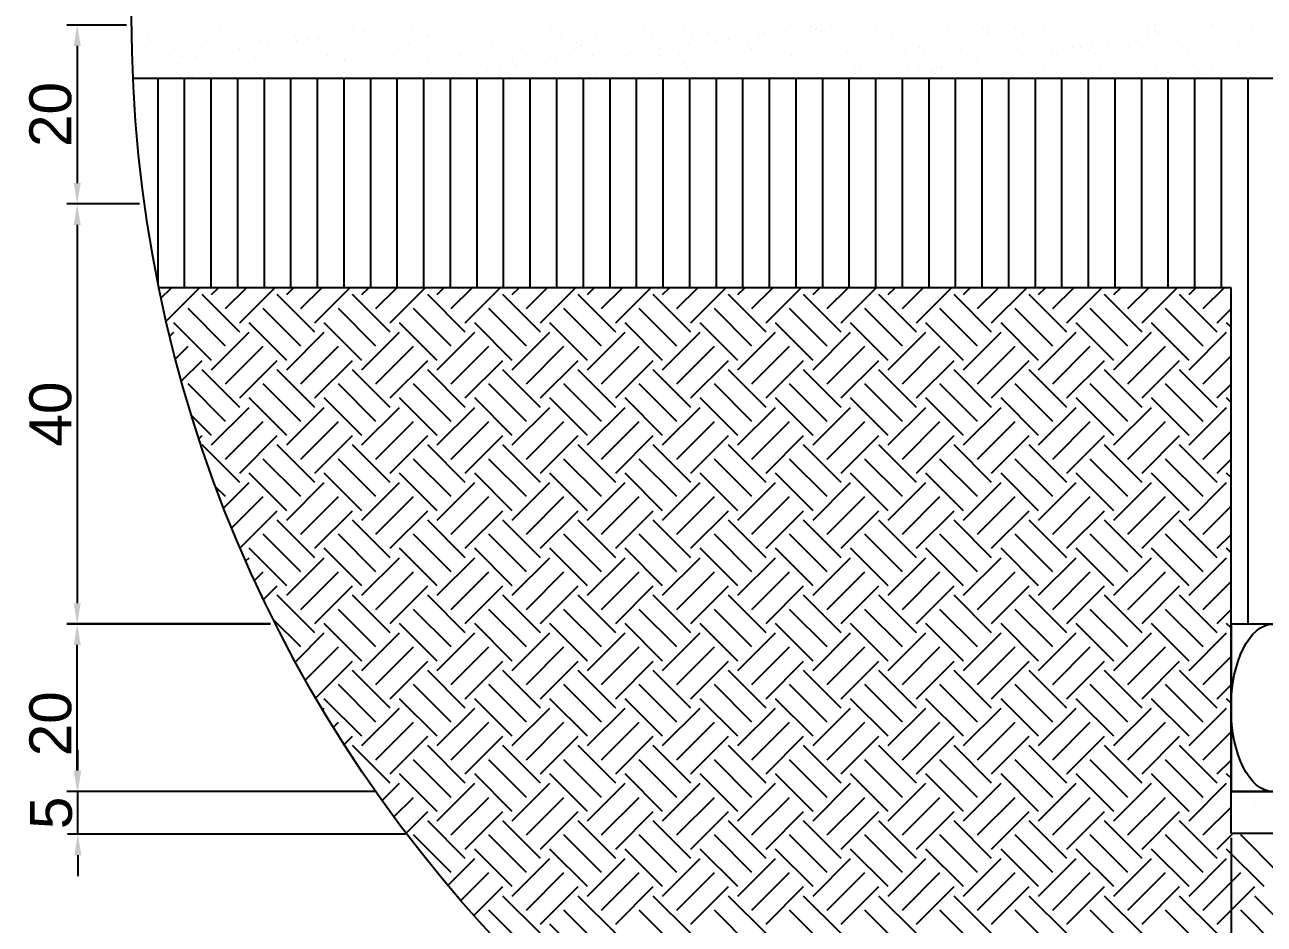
# Model space of a CAD drawing. Header units: centimetres. Extents: x -377343 to 693706, y 194584 to 813780.
# Drawn here: x 173124.8 to 173272.8, y 500030.6 to 500138 of the extents above; entities that cross this region are included whole.
import ezdxf

# ---------------------------------------------------------------- set-up
doc = ezdxf.new("R2010")
doc.units = ezdxf.units.CM
doc.layers.add('PIPA', color=11, linetype='Continuous')
doc.styles.get("Standard").update_dxf_attribs({"font": 'arial.ttf'})

msp = doc.modelspace()

# ---------------------------------------------------------------- linework, layer by layer
for p, q in [((173136.945, 500137.954), (173129.819, 500137.954)), ((173139.579, 500136.613), (173139.579, 500136.613)), ((173140.242, 500137.384), (173140.242, 500137.384)), ((173141.313, 500136.702), (173141.313, 500136.702)), ((173148.152, 500137.399), (173148.152, 500137.399)), ((173149.223, 500136.716), (173149.223, 500136.716)), ((173156.062, 500137.413), (173156.062, 500137.413)), ((173157.133, 500136.731), (173157.133, 500136.731)), ((173163.972, 500137.427), (173163.972, 500137.427)), ((173164.113, 500136.949), (173164.113, 500136.949)), ((173165.043, 500136.745), (173165.043, 500136.745)), ((173165.435, 500137.123), (173165.435, 500137.123)), ((173167.5, 500137.394), (173167.5, 500137.394)), ((173170.951, 500137.849), (173170.951, 500137.849)), ((173171.881, 500137.442), (173171.881, 500137.442)), ((173172.953, 500136.759), (173172.953, 500136.759)), ((173179.791, 500137.456), (173179.791, 500137.456)), ((173179.823, 500136.663), (173179.823, 500136.663)), ((173180.862, 500136.774), (173180.862, 500136.774)), ((173186.472, 500136.747), (173186.472, 500136.747)), ((173187.701, 500137.47), (173187.701, 500137.47)), ((173188.772, 500136.788), (173188.772, 500136.788)), ((173192.969, 500136.716), (173192.969, 500136.716)), ((173195.611, 500137.485), (173195.611, 500137.485)), ((173196.682, 500136.802), (173196.682, 500136.802)), ((173198.801, 500137.702), (173198.801, 500137.702)), ((173199.829, 500136.963), (173199.829, 500136.963)), ((173203.521, 500137.499), (173203.521, 500137.499)), ((173204.592, 500136.817), (173204.592, 500136.817)), ((173206.478, 500137.048), (173206.478, 500137.048)), ((173208.647, 500137.907), (173208.647, 500137.907)), ((173211.431, 500137.514), (173211.431, 500137.514)), ((173212.502, 500136.831), (173212.502, 500136.831)), ((173212.976, 500137.017), (173212.976, 500137.017)), ((173214.315, 500136.981), (173214.315, 500136.981)), ((173215.637, 500137.155), (173215.637, 500137.155)), ((173217.702, 500137.427), (173217.702, 500137.427)), ((173218.81, 500137.819), (173218.81, 500137.819)), ((173219.278, 500137.39), (173219.278, 500137.39)), ((173219.341, 500137.528), (173219.341, 500137.528)), ((173219.836, 500137.264), (173219.836, 500137.264)), ((173220.412, 500136.846), (173220.412, 500136.846)), ((173221.152, 500137.881), (173221.152, 500137.881)), ((173226.485, 500137.349), (173226.485, 500137.349)), ((173227.251, 500137.542), (173227.251, 500137.542)), ((173228.322, 500136.86), (173228.322, 500136.86)), ((173229.124, 500137.595), (173229.124, 500137.595)), ((173232.982, 500137.318), (173232.982, 500137.318)), ((173235.161, 500137.557), (173235.161, 500137.557)), ((173236.232, 500136.874), (173236.232, 500136.874)), ((173239.288, 500137.507), (173239.288, 500137.507)), ((173239.756, 500137.078), (173239.756, 500137.078)), ((173239.842, 500137.565), (173239.842, 500137.565)), ((173243.071, 500137.571), (173243.071, 500137.571)), ((173244.142, 500136.889), (173244.142, 500136.889)), ((173246.491, 500137.65), (173246.491, 500137.65)), ((173249.601, 500137.283), (173249.601, 500137.283)), ((173250.981, 500137.585), (173250.981, 500137.585)), ((173252.052, 500136.903), (173252.052, 500136.903)), ((173252.989, 500137.619), (173252.989, 500137.619)), ((173258.891, 500137.6), (173258.891, 500137.6)), ((173259.765, 500137.196), (173259.765, 500137.196)), ((173259.849, 500137.866), (173259.849, 500137.866)), ((173259.962, 500136.917), (173259.962, 500136.917)), ((173260.233, 500136.767), (173260.233, 500136.767)), ((173264.517, 500137.014), (173264.517, 500137.014)), ((173265.839, 500137.188), (173265.839, 500137.188)), ((173266.498, 500137.951), (173266.498, 500137.951)), ((173266.801, 500137.614), (173266.801, 500137.614)), ((173267.872, 500136.932), (173267.872, 500136.932)), ((173267.904, 500137.46), (173267.904, 500137.46)), ((173270.078, 500136.971), (173270.078, 500136.971)), ((173271.354, 500137.914), (173271.354, 500137.914)), ((173131.069, 500135.454), (173131.069, 500119.078)), ((173139.81, 500136.061), (173139.81, 500136.061)), ((173146.459, 500136.146), (173146.459, 500136.146)), ((173149.743, 500136.526), (173149.743, 500136.526)), ((173150.211, 500136.097), (173150.211, 500136.097)), ((173150.439, 500135.148), (173150.439, 500135.148)), ((173151.761, 500135.322), (173151.761, 500135.322)), ((173152.956, 500136.115), (173152.956, 500136.115)), ((173153.826, 500135.594), (173153.826, 500135.594)), ((173157.276, 500136.048), (173157.276, 500136.048)), ((173158.598, 500136.222), (173158.598, 500136.222)), ((173159.816, 500136.362), (173159.816, 500136.362)), ((173160.057, 500136.301), (173160.057, 500136.301)), ((173160.663, 500136.494), (173160.663, 500136.494)), ((173166.465, 500136.447), (173166.465, 500136.447)), ((173170.22, 500136.214), (173170.22, 500136.214)), ((173170.689, 500135.785), (173170.689, 500135.785)), ((173172.963, 500136.415), (173172.963, 500136.415)), ((173180.534, 500135.989), (173180.534, 500135.989)), ((173190.698, 500135.902), (173190.698, 500135.902)), ((173191.166, 500135.473), (173191.166, 500135.473)), ((173200.641, 500135.181), (173200.641, 500135.181)), ((173201.011, 500135.677), (173201.011, 500135.677)), ((173201.963, 500135.355), (173201.963, 500135.355)), ((173204.028, 500135.627), (173204.028, 500135.627)), ((173207.478, 500136.081), (173207.478, 500136.081)), ((173208.8, 500136.255), (173208.8, 500136.255)), ((173210.865, 500136.527), (173210.865, 500136.527)), ((173211.175, 500135.59), (173211.175, 500135.59)), ((173211.643, 500135.161), (173211.643, 500135.161)), ((173221.488, 500135.365), (173221.488, 500135.365)), ((173231.652, 500135.278), (173231.652, 500135.278)), ((173249.926, 500135.268), (173249.926, 500135.268)), ((173250.842, 500135.214), (173250.842, 500135.214)), ((173252.164, 500135.388), (173252.164, 500135.388)), ((173254.229, 500135.66), (173254.229, 500135.66)), ((173256.574, 500135.353), (173256.574, 500135.353)), ((173257.679, 500136.114), (173257.679, 500136.114)), ((173259.002, 500136.288), (173259.002, 500136.288)), ((173261.067, 500136.56), (173261.067, 500136.56)), ((173263.072, 500135.322), (173263.072, 500135.322)), ((173269.932, 500135.569), (173269.932, 500135.569)), ((173140.152, 500133.794), (173140.152, 500133.794)), ((173142.108, 500134.296), (173142.108, 500134.296)), ((173142.576, 500133.867), (173142.576, 500133.867)), ((173143.602, 500134.248), (173143.602, 500134.248)), ((173144.924, 500134.422), (173144.924, 500134.422)), ((173145.169, 500134.245), (173145.169, 500134.245)), ((173146.989, 500134.694), (173146.989, 500134.694)), ((173149.893, 500133.764), (173149.893, 500133.764)), ((173152.421, 500134.072), (173152.421, 500134.072)), ((173153.079, 500134.26), (173153.079, 500134.26)), ((173156.542, 500133.849), (173156.542, 500133.849)), ((173160.989, 500134.274), (173160.989, 500134.274)), ((173162.585, 500133.985), (173162.585, 500133.985)), ((173163.039, 500133.818), (173163.039, 500133.818)), ((173168.899, 500134.288), (173168.899, 500134.288)), ((173169.9, 500134.065), (173169.9, 500134.065)), ((173172.898, 500133.76), (173172.898, 500133.76)), ((173176.548, 500134.15), (173176.548, 500134.15)), ((173176.809, 500134.303), (173176.809, 500134.303)), ((173183.046, 500134.119), (173183.046, 500134.119)), ((173183.062, 500133.673), (173183.062, 500133.673)), ((173184.718, 500134.317), (173184.718, 500134.317)), ((173189.906, 500134.366), (173189.906, 500134.366)), ((173190.354, 500133.827), (173190.354, 500133.827)), ((173192.628, 500134.331), (173192.628, 500134.331)), ((173193.804, 500134.281), (173193.804, 500134.281)), ((173195.126, 500134.455), (173195.126, 500134.455)), ((173196.555, 500134.451), (173196.555, 500134.451)), ((173197.191, 500134.727), (173197.191, 500134.727)), ((173200.538, 500134.346), (173200.538, 500134.346)), ((173203.052, 500134.42), (173203.052, 500134.42)), ((173208.448, 500134.36), (173208.448, 500134.36)), ((173209.913, 500134.667), (173209.913, 500134.667)), ((173216.358, 500134.375), (173216.358, 500134.375)), ((173216.561, 500134.751), (173216.561, 500134.751)), ((173223.059, 500134.72), (173223.059, 500134.72)), ((173224.268, 500134.389), (173224.268, 500134.389)), ((173229.919, 500134.967), (173229.919, 500134.967)), ((173232.12, 500134.849), (173232.12, 500134.849)), ((173232.178, 500134.403), (173232.178, 500134.403)), ((173236.568, 500135.052), (173236.568, 500135.052)), ((173240.088, 500134.418), (173240.088, 500134.418)), ((173240.555, 500133.859), (173240.555, 500133.859)), ((173241.965, 500135.054), (173241.965, 500135.054)), ((173243.065, 500135.021), (173243.065, 500135.021)), ((173244.005, 500134.314), (173244.005, 500134.314)), ((173245.327, 500134.488), (173245.327, 500134.488)), ((173247.392, 500134.76), (173247.392, 500134.76)), ((173247.998, 500134.432), (173247.998, 500134.432)), ((173252.129, 500134.966), (173252.129, 500134.966)), ((173252.597, 500134.537), (173252.597, 500134.537)), ((173255.908, 500134.446), (173255.908, 500134.446)), ((173262.443, 500134.742), (173262.443, 500134.742)), ((173263.818, 500134.461), (173263.818, 500134.461)), ((173271.728, 500134.475), (173271.728, 500134.475)), ((173272.606, 500134.654), (173272.606, 500134.654)), ((173138.087, 500133.522), (173138.087, 500133.522)), ((173143.033, 500133.517), (173143.033, 500133.517)), ((173163.053, 500133.556), (173163.053, 500133.556)), ((173180.129, 500132.481), (173180.129, 500132.481)), ((173181.452, 500132.655), (173181.452, 500132.655)), ((173183.517, 500132.927), (173183.517, 500132.927)), ((173183.53, 500133.244), (173183.53, 500133.244)), ((173186.967, 500133.381), (173186.967, 500133.381)), ((173188.289, 500133.555), (173188.289, 500133.555)), ((173193.376, 500133.448), (173193.376, 500133.448)), ((173203.539, 500133.361), (173203.539, 500133.361)), ((173204.007, 500132.932), (173204.007, 500132.932)), ((173213.853, 500133.136), (173213.853, 500133.136)), ((173219.996, 500132.37), (173219.996, 500132.37)), ((173224.016, 500133.049), (173224.016, 500133.049)), ((173224.485, 500132.62), (173224.485, 500132.62)), ((173226.645, 500132.455), (173226.645, 500132.455)), ((173230.331, 500132.513), (173230.331, 500132.513)), ((173231.653, 500132.687), (173231.653, 500132.687)), ((173233.142, 500132.424), (173233.142, 500132.424)), ((173233.718, 500132.959), (173233.718, 500132.959)), ((173234.33, 500132.824), (173234.33, 500132.824)), ((173237.168, 500133.414), (173237.168, 500133.414)), ((173238.49, 500133.588), (173238.49, 500133.588)), ((173240.002, 500132.671), (173240.002, 500132.671)), ((173244.494, 500132.737), (173244.494, 500132.737)), ((173244.962, 500132.308), (173244.962, 500132.308)), ((173246.651, 500132.756), (173246.651, 500132.756)), ((173253.149, 500132.724), (173253.149, 500132.724)), ((173254.807, 500132.512), (173254.807, 500132.512)), ((173260.009, 500132.972), (173260.009, 500132.972)), ((173264.971, 500132.425), (173264.971, 500132.425)), ((173266.658, 500133.056), (173266.658, 500133.056)), ((173291.37, 500131.578), (173137.655, 500131.578)), ((173140.725, 500107.157), (173140.725, 500131.578)), ((173143.9, 500106.578), (173143.9, 500131.578)), ((173144.786, 500131.843), (173144.786, 500131.843)), ((173147.075, 500106.578), (173147.075, 500131.578)), ((173150.25, 500106.578), (173150.25, 500131.578)), ((173153.425, 500106.578), (173153.425, 500131.578)), ((173154.949, 500131.755), (173154.949, 500131.755)), ((173156.6, 500106.578), (173156.6, 500131.578)), ((173159.775, 500106.578), (173159.775, 500131.578)), ((173162.95, 500106.578), (173162.95, 500131.578)), ((173166.125, 500106.578), (173166.125, 500131.578)), ((173169.3, 500106.578), (173169.3, 500131.578)), ((173172.475, 500106.578), (173172.475, 500131.578)), ((173173.292, 500131.581), (173173.292, 500131.581)), ((173174.614, 500131.755), (173174.614, 500131.755)), ((173175.65, 500106.578), (173175.65, 500131.578)), ((173176.679, 500132.026), (173176.679, 500132.026)), ((173178.825, 500106.578), (173178.825, 500131.578)), ((173179.983, 500131.768), (173179.983, 500131.768)), ((173182, 500106.578), (173182, 500131.578)), ((173185.175, 500106.578), (173185.175, 500131.578)), ((173186.632, 500131.853), (173186.632, 500131.853)), ((173188.35, 500106.578), (173188.35, 500131.578)), ((173191.525, 500106.578), (173191.525, 500131.578)), ((173193.129, 500131.822), (173193.129, 500131.822)), ((173194.7, 500106.578), (173194.7, 500131.578)), ((173197.875, 500106.578), (173197.875, 500131.578)), ((173199.989, 500132.069), (173199.989, 500132.069)), ((173201.05, 500106.578), (173201.05, 500131.578)), ((173204.225, 500106.578), (173204.225, 500131.578)), ((173206.638, 500132.154), (173206.638, 500132.154)), ((173207.4, 500106.578), (173207.4, 500131.578)), ((173210.575, 500106.578), (173210.575, 500131.578)), ((173213.136, 500132.123), (173213.136, 500132.123)), ((173213.75, 500106.578), (173213.75, 500131.578)), ((173216.925, 500106.578), (173216.925, 500131.578)), ((173220.1, 500106.578), (173220.1, 500131.578)), ((173223.275, 500106.578), (173223.275, 500131.578)), ((173223.494, 500131.613), (173223.494, 500131.613)), ((173224.816, 500131.787), (173224.816, 500131.787)), ((173226.45, 500106.578), (173226.45, 500131.578)), ((173226.881, 500132.059), (173226.881, 500132.059)), ((173229.625, 500106.578), (173229.625, 500131.578)), ((173232.8, 500106.578), (173232.8, 500131.578)), ((173235.975, 500106.578), (173235.975, 500131.578)), ((173239.15, 500106.578), (173239.15, 500131.578)), ((173242.325, 500106.578), (173242.325, 500131.578)), ((173245.5, 500106.578), (173245.5, 500131.578)), ((173248.675, 500106.578), (173248.675, 500131.578)), ((173251.85, 500106.578), (173251.85, 500131.578)), ((173255.025, 500106.578), (173255.025, 500131.578)), ((173258.2, 500106.578), (173258.2, 500131.578)), ((173261.375, 500106.578), (173261.375, 500131.578)), ((173264.55, 500106.578), (173264.55, 500131.578)), ((173265.439, 500131.996), (173265.439, 500131.996)), ((173267.725, 500106.578), (173267.725, 500131.578)), ((173270.9, 500066.39), (173270.9, 500131.578)), ((173138.493, 500116.578, -903.745), (173129.819, 500116.578, -903.745)), ((173138.493, 500116.578), (173129.819, 500116.578)), ((173131.069, 500114.078, -903.745), (173131.069, 500068.89, -903.745)), ((173268.87, 500106.578), (173140.837, 500106.578)), ((173141.092, 500105.357), (173142.313, 500106.578)), ((173141.703, 500102.601), (173145.68, 500106.578)), ((173150.475, 500101.27), (173145.985, 500105.76)), ((173147.108, 500105.76), (173147.925, 500106.578)), ((173148.792, 500104.077), (173151.293, 500106.578)), ((173150.475, 500102.393), (173154.661, 500106.578)), ((173159.456, 500101.27), (173154.965, 500105.76)), ((173156.088, 500105.76), (173156.906, 500106.578)), ((173157.772, 500104.077), (173160.273, 500106.578)), ((173159.456, 500102.393), (173163.641, 500106.578)), ((173168.436, 500101.27), (173163.946, 500105.76)), ((173165.068, 500105.76), (173165.886, 500106.578)), ((173166.752, 500104.077), (173169.254, 500106.578)), ((173168.436, 500102.393), (173172.621, 500106.578)), ((173177.416, 500101.27), (173172.926, 500105.76)), ((173174.049, 500105.76), (173174.866, 500106.578)), ((173175.732, 500104.077), (173178.234, 500106.578)), ((173177.416, 500102.393), (173181.601, 500106.578)), ((173186.396, 500101.27), (173181.906, 500105.76)), ((173183.029, 500105.76), (173183.846, 500106.578)), ((173184.713, 500104.077), (173187.214, 500106.578)), ((173186.396, 500102.393), (173190.582, 500106.578)), ((173195.377, 500101.27), (173190.886, 500105.76)), ((173192.009, 500105.76), (173192.827, 500106.578)), ((173193.693, 500104.077), (173196.194, 500106.578)), ((173195.377, 500102.393), (173199.562, 500106.578)), ((173204.357, 500101.27), (173199.867, 500105.76)), ((173200.989, 500105.76), (173201.807, 500106.578)), ((173202.673, 500104.077), (173205.175, 500106.578)), ((173204.357, 500102.393), (173208.542, 500106.578)), ((173213.337, 500101.27), (173208.847, 500105.76)), ((173209.97, 500105.76), (173210.787, 500106.578)), ((173211.653, 500104.077), (173214.155, 500106.578)), ((173213.337, 500102.393), (173217.522, 500106.578)), ((173222.317, 500101.27), (173217.827, 500105.76)), ((173218.95, 500105.76), (173219.767, 500106.578)), ((173220.634, 500104.077), (173223.135, 500106.578)), ((173222.317, 500102.393), (173226.503, 500106.578)), ((173231.298, 500101.27), (173226.808, 500105.76)), ((173227.93, 500105.76), (173228.748, 500106.578)), ((173229.614, 500104.077), (173232.115, 500106.578)), ((173231.298, 500102.393), (173235.483, 500106.578)), ((173240.278, 500101.27), (173235.788, 500105.76)), ((173236.91, 500105.76), (173237.728, 500106.578)), ((173238.594, 500104.077), (173241.096, 500106.578)), ((173240.278, 500102.393), (173244.463, 500106.578)), ((173249.258, 500101.27), (173244.768, 500105.76)), ((173245.891, 500105.76), (173246.708, 500106.578)), ((173247.574, 500104.077), (173250.076, 500106.578)), ((173249.258, 500102.393), (173253.443, 500106.578)), ((173258.238, 500101.27), (173253.748, 500105.76)), ((173254.871, 500105.76), (173255.688, 500106.578)), ((173256.555, 500104.077), (173259.056, 500106.578)), ((173258.238, 500102.393), (173262.424, 500106.578)), ((173267.219, 500101.27), (173262.729, 500105.76)), ((173263.851, 500105.76), (173264.669, 500106.578)), ((173265.535, 500104.077), (173268.036, 500106.578)), ((173268.87, 500066.39), (173268.87, 500106.578)), ((173148.792, 500099.586), (173144.301, 500104.077)), ((173157.772, 500099.586), (173153.282, 500104.077)), ((173166.752, 500099.586), (173162.262, 500104.077)), ((173175.732, 500099.586), (173171.242, 500104.077)), ((173184.713, 500099.586), (173180.222, 500104.077)), ((173193.693, 500099.586), (173189.203, 500104.077)), ((173202.673, 500099.586), (173198.183, 500104.077)), ((173211.653, 500099.586), (173207.163, 500104.077)), ((173220.634, 500099.586), (173216.143, 500104.077)), ((173229.614, 500099.586), (173225.124, 500104.077)), ((173238.594, 500099.586), (173234.104, 500104.077)), ((173247.574, 500099.586), (173243.084, 500104.077)), ((173256.555, 500099.586), (173252.064, 500104.077)), ((173265.535, 500099.586), (173261.045, 500104.077)), ((173267.219, 500102.393), (173268.87, 500104.044)), ((173142.133, 500100.786), (173142.618, 500101.27)), ((173147.108, 500097.903), (173142.618, 500102.393)), ((173147.108, 500096.78), (173151.598, 500101.27)), ((173156.088, 500097.903), (173151.598, 500102.393)), ((173156.088, 500096.78), (173160.578, 500101.27)), ((173165.068, 500097.903), (173160.578, 500102.393)), ((173165.068, 500096.78), (173169.558, 500101.27)), ((173174.049, 500097.903), (173169.558, 500102.393)), ((173174.049, 500096.78), (173178.539, 500101.27)), ((173183.029, 500097.903), (173178.539, 500102.393)), ((173183.029, 500096.78), (173187.519, 500101.27)), ((173192.009, 500097.903), (173187.519, 500102.393)), ((173192.009, 500096.78), (173196.499, 500101.27)), ((173200.989, 500097.903), (173196.499, 500102.393)), ((173200.989, 500096.78), (173205.479, 500101.27)), ((173209.97, 500097.903), (173205.479, 500102.393)), ((173209.97, 500096.78), (173214.46, 500101.27)), ((173218.95, 500097.903), (173214.46, 500102.393)), ((173218.95, 500096.78), (173223.44, 500101.27)), ((173227.93, 500097.903), (173223.44, 500102.393)), ((173227.93, 500096.78), (173232.42, 500101.27)), ((173236.91, 500097.903), (173232.42, 500102.393)), ((173236.91, 500096.78), (173241.4, 500101.27)), ((173245.891, 500097.903), (173241.4, 500102.393)), ((173245.891, 500096.78), (173250.381, 500101.27)), ((173254.871, 500097.903), (173250.381, 500102.393)), ((173254.871, 500096.78), (173259.361, 500101.27)), ((173263.851, 500097.903), (173259.361, 500102.393)), ((173263.851, 500096.78), (173268.341, 500101.27)), ((173268.87, 500101.864), (173268.341, 500102.393)), ((173142.811, 500098.096), (173144.301, 500099.586)), ((173148.792, 500095.096), (173153.282, 500099.586)), ((173157.772, 500095.096), (173162.262, 500099.586)), ((173166.752, 500095.096), (173171.242, 500099.586)), ((173175.732, 500095.096), (173180.222, 500099.586)), ((173184.713, 500095.096), (173189.203, 500099.586)), ((173193.693, 500095.096), (173198.183, 500099.586)), ((173202.673, 500095.096), (173207.163, 500099.586)), ((173211.653, 500095.096), (173216.143, 500099.586)), ((173220.634, 500095.096), (173225.124, 500099.586)), ((173229.614, 500095.096), (173234.104, 500099.586)), ((173238.594, 500095.096), (173243.084, 500099.586)), ((173247.574, 500095.096), (173252.064, 500099.586)), ((173256.555, 500095.096), (173261.045, 500099.586)), ((173265.535, 500095.096), (173268.87, 500098.431)), ((173143.528, 500095.446), (173145.985, 500097.903)), ((173150.475, 500092.29), (173145.985, 500096.78)), ((173150.475, 500093.413), (173154.965, 500097.903)), ((173159.456, 500092.29), (173154.965, 500096.78)), ((173159.456, 500093.413), (173163.946, 500097.903)), ((173168.436, 500092.29), (173163.946, 500096.78)), ((173168.436, 500093.413), (173172.926, 500097.903)), ((173177.416, 500092.29), (173172.926, 500096.78)), ((173177.416, 500093.413), (173181.906, 500097.903)), ((173186.396, 500092.29), (173181.906, 500096.78)), ((173186.396, 500093.413), (173190.886, 500097.903)), ((173195.377, 500092.29), (173190.886, 500096.78)), ((173195.377, 500093.413), (173199.867, 500097.903)), ((173204.357, 500092.29), (173199.867, 500096.78)), ((173204.357, 500093.413), (173208.847, 500097.903)), ((173213.337, 500092.29), (173208.847, 500096.78)), ((173213.337, 500093.413), (173217.827, 500097.903)), ((173222.317, 500092.29), (173217.827, 500096.78)), ((173222.317, 500093.413), (173226.808, 500097.903)), ((173231.298, 500092.29), (173226.808, 500096.78)), ((173231.298, 500093.413), (173235.788, 500097.903)), ((173240.278, 500092.29), (173235.788, 500096.78)), ((173240.278, 500093.413), (173244.768, 500097.903)), ((173249.258, 500092.29), (173244.768, 500096.78)), ((173249.258, 500093.413), (173253.748, 500097.903)), ((173258.238, 500092.29), (173253.748, 500096.78)), ((173258.238, 500093.413), (173262.729, 500097.903)), ((173267.219, 500092.29), (173262.729, 500096.78)), ((173148.792, 500090.606), (173144.301, 500095.096)), ((173157.772, 500090.606), (173153.282, 500095.096)), ((173166.752, 500090.606), (173162.262, 500095.096)), ((173175.732, 500090.606), (173171.242, 500095.096)), ((173184.713, 500090.606), (173180.222, 500095.096)), ((173193.693, 500090.606), (173189.203, 500095.096)), ((173202.673, 500090.606), (173198.183, 500095.096)), ((173211.653, 500090.606), (173207.163, 500095.096)), ((173220.634, 500090.606), (173216.143, 500095.096)), ((173229.614, 500090.606), (173225.124, 500095.096)), ((173238.594, 500090.606), (173234.104, 500095.096)), ((173247.574, 500090.606), (173243.084, 500095.096)), ((173256.555, 500090.606), (173252.064, 500095.096)), ((173265.535, 500090.606), (173261.045, 500095.096)), ((173267.219, 500093.413), (173268.87, 500095.063)), ((173147.108, 500087.8), (173151.598, 500092.29)), ((173156.088, 500088.922), (173151.598, 500093.413)), ((173156.088, 500087.8), (173160.578, 500092.29)), ((173165.068, 500088.922), (173160.578, 500093.413)), ((173165.068, 500087.8), (173169.558, 500092.29)), ((173174.049, 500088.922), (173169.558, 500093.413)), ((173174.049, 500087.8), (173178.539, 500092.29)), ((173183.029, 500088.922), (173178.539, 500093.413)), ((173183.029, 500087.8), (173187.519, 500092.29)), ((173192.009, 500088.922), (173187.519, 500093.413)), ((173192.009, 500087.8), (173196.499, 500092.29)), ((173200.989, 500088.922), (173196.499, 500093.413)), ((173200.989, 500087.8), (173205.479, 500092.29)), ((173209.97, 500088.922), (173205.479, 500093.413)), ((173209.97, 500087.8), (173214.46, 500092.29)), ((173218.95, 500088.922), (173214.46, 500093.413)), ((173218.95, 500087.8), (173223.44, 500092.29)), ((173227.93, 500088.922), (173223.44, 500093.413)), ((173227.93, 500087.8), (173232.42, 500092.29)), ((173236.91, 500088.922), (173232.42, 500093.413)), ((173236.91, 500087.8), (173241.4, 500092.29)), ((173245.891, 500088.922), (173241.4, 500093.413)), ((173245.891, 500087.8), (173250.381, 500092.29)), ((173254.871, 500088.922), (173250.381, 500093.413)), ((173254.871, 500087.8), (173259.361, 500092.29)), ((173263.851, 500088.922), (173259.361, 500093.413)), ((173263.851, 500087.8), (173268.341, 500092.29)), ((173268.87, 500092.884), (173268.341, 500093.413)), ((173147.108, 500088.922), (173144.756, 500091.274)), ((173148.792, 500086.116), (173153.282, 500090.606)), ((173157.772, 500086.116), (173162.262, 500090.606)), ((173166.752, 500086.116), (173171.242, 500090.606)), ((173175.732, 500086.116), (173180.222, 500090.606)), ((173184.713, 500086.116), (173189.203, 500090.606)), ((173193.693, 500086.116), (173198.183, 500090.606)), ((173202.673, 500086.116), (173207.163, 500090.606)), ((173211.653, 500086.116), (173216.143, 500090.606)), ((173220.634, 500086.116), (173225.124, 500090.606)), ((173229.614, 500086.116), (173234.104, 500090.606)), ((173238.594, 500086.116), (173243.084, 500090.606)), ((173247.574, 500086.116), (173252.064, 500090.606)), ((173256.555, 500086.116), (173261.045, 500090.606)), ((173265.535, 500086.116), (173268.87, 500089.451)), ((173145.621, 500088.559), (173145.985, 500088.922)), ((173150.475, 500083.31), (173145.985, 500087.8)), ((173150.475, 500084.432), (173154.965, 500088.922)), ((173159.456, 500083.31), (173154.965, 500087.8)), ((173159.456, 500084.432), (173163.946, 500088.922)), ((173168.436, 500083.31), (173163.946, 500087.8)), ((173168.436, 500084.432), (173172.926, 500088.922)), ((173177.416, 500083.31), (173172.926, 500087.8)), ((173177.416, 500084.432), (173181.906, 500088.922)), ((173186.396, 500083.31), (173181.906, 500087.8)), ((173186.396, 500084.432), (173190.886, 500088.922)), ((173195.377, 500083.31), (173190.886, 500087.8)), ((173195.377, 500084.432), (173199.867, 500088.922)), ((173204.357, 500083.31), (173199.867, 500087.8)), ((173204.357, 500084.432), (173208.847, 500088.922)), ((173213.337, 500083.31), (173208.847, 500087.8)), ((173213.337, 500084.432), (173217.827, 500088.922)), ((173222.317, 500083.31), (173217.827, 500087.8)), ((173222.317, 500084.432), (173226.808, 500088.922)), ((173231.298, 500083.31), (173226.808, 500087.8)), ((173231.298, 500084.432), (173235.788, 500088.922)), ((173240.278, 500083.31), (173235.788, 500087.8)), ((173240.278, 500084.432), (173244.768, 500088.922)), ((173249.258, 500083.31), (173244.768, 500087.8)), ((173249.258, 500084.432), (173253.748, 500088.922)), ((173258.238, 500083.31), (173253.748, 500087.8)), ((173258.238, 500084.432), (173262.729, 500088.922)), ((173267.219, 500083.31), (173262.729, 500087.8)), ((173157.772, 500081.626), (173153.282, 500086.116)), ((173166.752, 500081.626), (173162.262, 500086.116)), ((173175.732, 500081.626), (173171.242, 500086.116)), ((173184.713, 500081.626), (173180.222, 500086.116)), ((173193.693, 500081.626), (173189.203, 500086.116)), ((173202.673, 500081.626), (173198.183, 500086.116)), ((173211.653, 500081.626), (173207.163, 500086.116)), ((173220.634, 500081.626), (173216.143, 500086.116)), ((173229.614, 500081.626), (173225.124, 500086.116)), ((173238.594, 500081.626), (173234.104, 500086.116)), ((173247.574, 500081.626), (173243.084, 500086.116)), ((173256.555, 500081.626), (173252.064, 500086.116)), ((173265.535, 500081.626), (173261.045, 500086.116)), ((173267.219, 500084.432), (173268.87, 500086.083)), ((173156.088, 500079.942), (173151.598, 500084.432)), ((173165.068, 500079.942), (173160.578, 500084.432)), ((173174.049, 500079.942), (173169.558, 500084.432)), ((173183.029, 500079.942), (173178.539, 500084.432)), ((173192.009, 500079.942), (173187.519, 500084.432)), ((173200.989, 500079.942), (173196.499, 500084.432)), ((173209.97, 500079.942), (173205.479, 500084.432)), ((173218.95, 500079.942), (173214.46, 500084.432)), ((173227.93, 500079.942), (173223.44, 500084.432)), ((173236.91, 500079.942), (173232.42, 500084.432)), ((173245.891, 500079.942), (173241.4, 500084.432)), ((173254.871, 500079.942), (173250.381, 500084.432)), ((173263.851, 500079.942), (173259.361, 500084.432)), ((173268.87, 500083.904), (173268.341, 500084.432)), ((173148.792, 500081.626), (173147.644, 500082.773)), ((173148.586, 500080.298), (173151.598, 500083.31)), ((173156.088, 500078.82), (173160.578, 500083.31)), ((173165.068, 500078.82), (173169.558, 500083.31)), ((173174.049, 500078.82), (173178.539, 500083.31)), ((173183.029, 500078.82), (173187.519, 500083.31)), ((173192.009, 500078.82), (173196.499, 500083.31)), ((173200.989, 500078.82), (173205.479, 500083.31)), ((173209.97, 500078.82), (173214.46, 500083.31)), ((173218.95, 500078.82), (173223.44, 500083.31)), ((173227.93, 500078.82), (173232.42, 500083.31)), ((173236.91, 500078.82), (173241.4, 500083.31)), ((173245.891, 500078.82), (173250.381, 500083.31)), ((173254.871, 500078.82), (173259.361, 500083.31)), ((173263.851, 500078.82), (173268.341, 500083.31)), ((173149.547, 500077.891), (173153.282, 500081.626)), ((173157.772, 500077.136), (173162.262, 500081.626)), ((173166.752, 500077.136), (173171.242, 500081.626)), ((173175.732, 500077.136), (173180.222, 500081.626)), ((173184.713, 500077.136), (173189.203, 500081.626)), ((173193.693, 500077.136), (173198.183, 500081.626)), ((173202.673, 500077.136), (173207.163, 500081.626)), ((173211.653, 500077.136), (173216.143, 500081.626)), ((173220.634, 500077.136), (173225.124, 500081.626)), ((173229.614, 500077.136), (173234.104, 500081.626)), ((173238.594, 500077.136), (173243.084, 500081.626)), ((173247.574, 500077.136), (173252.064, 500081.626)), ((173256.555, 500077.136), (173261.045, 500081.626)), ((173265.535, 500077.136), (173268.87, 500080.471)), ((173150.539, 500075.516), (173154.965, 500079.942)), ((173159.456, 500075.452), (173163.946, 500079.942)), ((173168.436, 500075.452), (173172.926, 500079.942)), ((173177.416, 500075.452), (173181.906, 500079.942)), ((173186.396, 500075.452), (173190.886, 500079.942)), ((173195.377, 500075.452), (173199.867, 500079.942)), ((173204.357, 500075.452), (173208.847, 500079.942)), ((173213.337, 500075.452), (173217.827, 500079.942)), ((173222.317, 500075.452), (173226.808, 500079.942)), ((173231.298, 500075.452), (173235.788, 500079.942)), ((173240.278, 500075.452), (173244.768, 500079.942)), ((173249.258, 500075.452), (173253.748, 500079.942)), ((173258.238, 500075.452), (173262.729, 500079.942)), ((173159.456, 500074.329), (173154.965, 500078.82)), ((173168.436, 500074.329), (173163.946, 500078.82)), ((173177.416, 500074.329), (173172.926, 500078.82)), ((173186.396, 500074.329), (173181.906, 500078.82)), ((173195.377, 500074.329), (173190.886, 500078.82)), ((173204.357, 500074.329), (173199.867, 500078.82)), ((173213.337, 500074.329), (173208.847, 500078.82)), ((173222.317, 500074.329), (173217.827, 500078.82)), ((173231.298, 500074.329), (173226.808, 500078.82)), ((173240.278, 500074.329), (173235.788, 500078.82)), ((173249.258, 500074.329), (173244.768, 500078.82)), ((173258.238, 500074.329), (173253.748, 500078.82)), ((173267.219, 500074.329), (173262.729, 500078.82)), ((173157.772, 500072.646), (173153.282, 500077.136)), ((173166.752, 500072.646), (173162.262, 500077.136)), ((173175.732, 500072.646), (173171.242, 500077.136)), ((173184.713, 500072.646), (173180.222, 500077.136)), ((173193.693, 500072.646), (173189.203, 500077.136)), ((173202.673, 500072.646), (173198.183, 500077.136)), ((173211.653, 500072.646), (173207.163, 500077.136)), ((173220.634, 500072.646), (173216.143, 500077.136)), ((173229.614, 500072.646), (173225.124, 500077.136)), ((173238.594, 500072.646), (173234.104, 500077.136)), ((173247.574, 500072.646), (173243.084, 500077.136)), ((173256.555, 500072.646), (173252.064, 500077.136)), ((173265.535, 500072.646), (173261.045, 500077.136)), ((173267.219, 500075.452), (173268.87, 500077.103)), ((173156.088, 500070.962), (173151.598, 500075.452)), ((173165.068, 500070.962), (173160.578, 500075.452)), ((173174.049, 500070.962), (173169.558, 500075.452)), ((173183.029, 500070.962), (173178.539, 500075.452)), ((173192.009, 500070.962), (173187.519, 500075.452)), ((173200.989, 500070.962), (173196.499, 500075.452)), ((173209.97, 500070.962), (173205.479, 500075.452)), ((173218.95, 500070.962), (173214.46, 500075.452)), ((173227.93, 500070.962), (173223.44, 500075.452)), ((173236.91, 500070.962), (173232.42, 500075.452)), ((173245.891, 500070.962), (173241.4, 500075.452)), ((173254.871, 500070.962), (173250.381, 500075.452)), ((173263.851, 500070.962), (173259.361, 500075.452)), ((173268.87, 500074.924), (173268.341, 500075.452)), ((173151.218, 500073.95), (173151.598, 500074.329)), ((173156.088, 500069.839), (173160.578, 500074.329)), ((173165.068, 500069.839), (173169.558, 500074.329)), ((173174.049, 500069.839), (173178.539, 500074.329)), ((173183.029, 500069.839), (173187.519, 500074.329)), ((173192.009, 500069.839), (173196.499, 500074.329)), ((173200.989, 500069.839), (173205.479, 500074.329)), ((173209.97, 500069.839), (173214.46, 500074.329)), ((173218.95, 500069.839), (173223.44, 500074.329)), ((173227.93, 500069.839), (173232.42, 500074.329)), ((173236.91, 500069.839), (173241.4, 500074.329)), ((173245.891, 500069.839), (173250.381, 500074.329)), ((173254.871, 500069.839), (173259.361, 500074.329)), ((173263.851, 500069.839), (173268.341, 500074.329)), ((173152.262, 500071.626), (173153.282, 500072.646)), ((173157.772, 500068.156), (173162.262, 500072.646)), ((173166.752, 500068.156), (173171.242, 500072.646)), ((173175.732, 500068.156), (173180.222, 500072.646)), ((173184.713, 500068.156), (173189.203, 500072.646)), ((173193.693, 500068.156), (173198.183, 500072.646)), ((173202.673, 500068.156), (173207.163, 500072.646)), ((173211.653, 500068.156), (173216.143, 500072.646)), ((173220.634, 500068.156), (173225.124, 500072.646)), ((173229.614, 500068.156), (173234.104, 500072.646)), ((173238.594, 500068.156), (173243.084, 500072.646)), ((173247.574, 500068.156), (173252.064, 500072.646)), ((173256.555, 500068.156), (173261.045, 500072.646)), ((173265.535, 500068.156), (173268.87, 500071.49)), ((173153.336, 500069.333), (173154.965, 500070.962)), ((173159.456, 500066.472), (173163.946, 500070.962)), ((173168.436, 500066.472), (173172.926, 500070.962)), ((173177.416, 500066.472), (173181.906, 500070.962)), ((173186.396, 500066.472), (173190.886, 500070.962)), ((173195.377, 500066.472), (173199.867, 500070.962)), ((173204.357, 500066.472), (173208.847, 500070.962)), ((173213.337, 500066.472), (173217.827, 500070.962)), ((173222.317, 500066.472), (173226.808, 500070.962)), ((173231.298, 500066.472), (173235.788, 500070.962)), ((173240.278, 500066.472), (173244.768, 500070.962)), ((173249.258, 500066.472), (173253.748, 500070.962)), ((173258.238, 500066.472), (173262.729, 500070.962)), ((173159.456, 500065.349), (173154.965, 500069.839)), ((173168.436, 500065.349), (173163.946, 500069.839)), ((173177.416, 500065.349), (173172.926, 500069.839)), ((173186.396, 500065.349), (173181.906, 500069.839)), ((173195.377, 500065.349), (173190.886, 500069.839)), ((173204.357, 500065.349), (173199.867, 500069.839)), ((173213.337, 500065.349), (173208.847, 500069.839)), ((173222.317, 500065.349), (173217.827, 500069.839)), ((173231.298, 500065.349), (173226.808, 500069.839)), ((173240.278, 500065.349), (173235.788, 500069.839)), ((173249.258, 500065.349), (173244.768, 500069.839)), ((173258.238, 500065.349), (173253.748, 500069.839)), ((173267.219, 500065.349), (173262.729, 500069.839)), ((173166.752, 500063.665), (173162.262, 500068.156)), ((173175.732, 500063.665), (173171.242, 500068.156)), ((173184.713, 500063.665), (173180.222, 500068.156)), ((173193.693, 500063.665), (173189.203, 500068.156)), ((173202.673, 500063.665), (173198.183, 500068.156)), ((173211.653, 500063.665), (173207.163, 500068.156)), ((173220.634, 500063.665), (173216.143, 500068.156)), ((173229.614, 500063.665), (173225.124, 500068.156)), ((173238.594, 500063.665), (173234.104, 500068.156)), ((173247.574, 500063.665), (173243.084, 500068.156)), ((173256.555, 500063.665), (173252.064, 500068.156)), ((173265.535, 500063.665), (173261.045, 500068.156)), ((173267.219, 500066.472), (173268.87, 500068.123)), ((173154.14, 500066.419, -903.745), (173129.819, 500066.419, -903.745)), ((173154.155, 500066.39, -903.745), (173129.819, 500066.39, -903.745)), ((173157.772, 500063.665), (173154.511, 500066.926)), ((173165.068, 500061.982), (173160.578, 500066.472)), ((173174.049, 500061.982), (173169.558, 500066.472)), ((173183.029, 500061.982), (173178.539, 500066.472)), ((173192.009, 500061.982), (173187.519, 500066.472)), ((173200.989, 500061.982), (173196.499, 500066.472)), ((173209.97, 500061.982), (173205.479, 500066.472)), ((173218.95, 500061.982), (173214.46, 500066.472)), ((173227.93, 500061.982), (173223.44, 500066.472)), ((173236.91, 500061.982), (173232.42, 500066.472)), ((173245.891, 500061.982), (173241.4, 500066.472)), ((173254.871, 500061.982), (173250.381, 500066.472)), ((173263.851, 500061.982), (173259.361, 500066.472)), ((173268.87, 500065.943), (173268.341, 500066.472)), ((173328.87, 500066.39), (173268.87, 500066.39)), ((173268.87, 500066.39), (173268.87, 500046.39)), ((173268.87, 500041.494), (173268.87, 500066.39)), ((173157.128, 500061.899), (173160.578, 500065.349)), ((173165.068, 500060.859), (173169.558, 500065.349)), ((173174.049, 500060.859), (173178.539, 500065.349)), ((173183.029, 500060.859), (173187.519, 500065.349)), ((173192.009, 500060.859), (173196.499, 500065.349)), ((173200.989, 500060.859), (173205.479, 500065.349)), ((173209.97, 500060.859), (173214.46, 500065.349)), ((173218.95, 500060.859), (173223.44, 500065.349)), ((173227.93, 500060.859), (173232.42, 500065.349)), ((173236.91, 500060.859), (173241.4, 500065.349)), ((173245.891, 500060.859), (173250.381, 500065.349)), ((173254.871, 500060.859), (173259.361, 500065.349)), ((173263.851, 500060.859), (173268.341, 500065.349)), ((173131.069, 500048.898, -903.745), (173131.069, 500063.919, -903.745)), ((173158.328, 500059.731), (173162.262, 500063.665)), ((173166.752, 500059.175), (173171.242, 500063.665)), ((173175.732, 500059.175), (173180.222, 500063.665)), ((173184.713, 500059.175), (173189.203, 500063.665)), ((173193.693, 500059.175), (173198.183, 500063.665)), ((173202.673, 500059.175), (173207.163, 500063.665)), ((173211.653, 500059.175), (173216.143, 500063.665)), ((173220.634, 500059.175), (173225.124, 500063.665)), ((173229.614, 500059.175), (173234.104, 500063.665)), ((173238.594, 500059.175), (173243.084, 500063.665)), ((173247.574, 500059.175), (173252.064, 500063.665)), ((173256.555, 500059.175), (173261.045, 500063.665)), ((173159.555, 500057.591), (173163.946, 500061.982)), ((173168.436, 500057.491), (173172.926, 500061.982)), ((173177.416, 500057.491), (173181.906, 500061.982)), ((173186.396, 500057.491), (173190.886, 500061.982)), ((173195.377, 500057.491), (173199.867, 500061.982)), ((173204.357, 500057.491), (173208.847, 500061.982)), ((173213.337, 500057.491), (173217.827, 500061.982)), ((173222.317, 500057.491), (173226.808, 500061.982)), ((173231.298, 500057.491), (173235.788, 500061.982)), ((173240.278, 500057.491), (173244.768, 500061.982)), ((173249.258, 500057.491), (173253.748, 500061.982)), ((173258.238, 500057.491), (173262.729, 500061.982)), ((173265.535, 500059.175), (173268.87, 500062.51)), ((173168.436, 500056.369), (173163.946, 500060.859)), ((173177.416, 500056.369), (173172.926, 500060.859)), ((173186.396, 500056.369), (173181.906, 500060.859)), ((173195.377, 500056.369), (173190.886, 500060.859)), ((173204.357, 500056.369), (173199.867, 500060.859)), ((173213.337, 500056.369), (173208.847, 500060.859)), ((173222.317, 500056.369), (173217.827, 500060.859)), ((173231.298, 500056.369), (173226.808, 500060.859)), ((173240.278, 500056.369), (173235.788, 500060.859)), ((173249.258, 500056.369), (173244.768, 500060.859)), ((173258.238, 500056.369), (173253.748, 500060.859)), ((173267.219, 500056.369), (173262.729, 500060.859)), ((173166.752, 500054.685), (173162.262, 500059.175)), ((173175.732, 500054.685), (173171.242, 500059.175)), ((173184.713, 500054.685), (173180.222, 500059.175)), ((173193.693, 500054.685), (173189.203, 500059.175)), ((173202.673, 500054.685), (173198.183, 500059.175)), ((173211.653, 500054.685), (173207.163, 500059.175)), ((173220.634, 500054.685), (173216.143, 500059.175)), ((173229.614, 500054.685), (173225.124, 500059.175)), ((173238.594, 500054.685), (173234.104, 500059.175)), ((173247.574, 500054.685), (173243.084, 500059.175)), ((173256.555, 500054.685), (173252.064, 500059.175)), ((173265.535, 500054.685), (173261.045, 500059.175)), ((173267.219, 500057.491), (173268.87, 500059.142)), ((173165.068, 500053.001), (173160.578, 500057.491)), ((173174.049, 500053.001), (173169.558, 500057.491)), ((173183.029, 500053.001), (173178.539, 500057.491)), ((173192.009, 500053.001), (173187.519, 500057.491)), ((173200.989, 500053.001), (173196.499, 500057.491)), ((173209.97, 500053.001), (173205.479, 500057.491)), ((173218.95, 500053.001), (173214.46, 500057.491)), ((173227.93, 500053.001), (173223.44, 500057.491)), ((173236.91, 500053.001), (173232.42, 500057.491)), ((173245.891, 500053.001), (173241.4, 500057.491)), ((173254.871, 500053.001), (173250.381, 500057.491)), ((173263.851, 500053.001), (173259.361, 500057.491)), ((173268.87, 500056.963), (173268.341, 500057.491)), ((173160.388, 500056.179), (173160.578, 500056.369)), ((173165.068, 500051.879), (173169.558, 500056.369)), ((173174.049, 500051.879), (173178.539, 500056.369)), ((173183.029, 500051.879), (173187.519, 500056.369)), ((173192.009, 500051.879), (173196.499, 500056.369)), ((173200.989, 500051.879), (173205.479, 500056.369)), ((173209.97, 500051.879), (173214.46, 500056.369)), ((173218.95, 500051.879), (173223.44, 500056.369)), ((173227.93, 500051.879), (173232.42, 500056.369)), ((173236.91, 500051.879), (173241.4, 500056.369)), ((173245.891, 500051.879), (173250.381, 500056.369)), ((173254.871, 500051.879), (173259.361, 500056.369)), ((173263.851, 500051.879), (173268.341, 500056.369)), ((173161.661, 500054.084), (173162.262, 500054.685)), ((173166.752, 500050.195), (173171.242, 500054.685)), ((173175.732, 500050.195), (173180.222, 500054.685)), ((173184.713, 500050.195), (173189.203, 500054.685)), ((173193.693, 500050.195), (173198.183, 500054.685)), ((173202.673, 500050.195), (173207.163, 500054.685)), ((173211.653, 500050.195), (173216.143, 500054.685)), ((173220.634, 500050.195), (173225.124, 500054.685)), ((173229.614, 500050.195), (173234.104, 500054.685)), ((173238.594, 500050.195), (173243.084, 500054.685)), ((173247.574, 500050.195), (173252.064, 500054.685)), ((173256.555, 500050.195), (173261.045, 500054.685)), ((173162.961, 500052.017), (173163.946, 500053.001)), ((173168.436, 500048.511), (173172.926, 500053.001)), ((173177.416, 500048.511), (173181.906, 500053.001)), ((173186.396, 500048.511), (173190.886, 500053.001)), ((173195.377, 500048.511), (173199.867, 500053.001)), ((173204.357, 500048.511), (173208.847, 500053.001)), ((173213.337, 500048.511), (173217.827, 500053.001)), ((173222.317, 500048.511), (173226.808, 500053.001)), ((173231.298, 500048.511), (173235.788, 500053.001)), ((173240.278, 500048.511), (173244.768, 500053.001)), ((173249.258, 500048.511), (173253.748, 500053.001)), ((173258.238, 500048.511), (173262.729, 500053.001)), ((173265.535, 500050.195), (173268.87, 500053.53)), ((173131.141, 500048.898), (173131.141, 500051.398)), ((173168.436, 500047.389), (173163.946, 500051.879)), ((173177.416, 500047.389), (173172.926, 500051.879)), ((173186.396, 500047.389), (173181.906, 500051.879)), ((173195.377, 500047.389), (173190.886, 500051.879)), ((173204.357, 500047.389), (173199.867, 500051.879)), ((173213.337, 500047.389), (173208.847, 500051.879)), ((173222.317, 500047.389), (173217.827, 500051.879)), ((173231.298, 500047.389), (173226.808, 500051.879)), ((173240.278, 500047.389), (173235.788, 500051.879)), ((173249.258, 500047.389), (173244.768, 500051.879)), ((173258.238, 500047.389), (173253.748, 500051.879)), ((173267.219, 500047.389), (173262.729, 500051.879)), ((173268.87, 500051.398), (173268.87, 500046.398)), ((173175.732, 500045.705), (173171.242, 500050.195)), ((173184.713, 500045.705), (173180.222, 500050.195)), ((173193.693, 500045.705), (173189.203, 500050.195)), ((173202.673, 500045.705), (173198.183, 500050.195)), ((173211.653, 500045.705), (173207.163, 500050.195)), ((173220.634, 500045.705), (173216.143, 500050.195)), ((173229.614, 500045.705), (173225.124, 500050.195)), ((173238.594, 500045.705), (173234.104, 500050.195)), ((173247.574, 500045.705), (173243.084, 500050.195)), ((173256.555, 500045.705), (173252.064, 500050.195)), ((173265.535, 500045.705), (173261.045, 500050.195)), ((173267.219, 500048.511), (173268.87, 500050.162)), ((173174.049, 500044.021), (173169.558, 500048.511)), ((173183.029, 500044.021), (173178.539, 500048.511)), ((173192.009, 500044.021), (173187.519, 500048.511)), ((173200.989, 500044.021), (173196.499, 500048.511)), ((173209.97, 500044.021), (173205.479, 500048.511)), ((173218.95, 500044.021), (173214.46, 500048.511)), ((173227.93, 500044.021), (173223.44, 500048.511)), ((173236.91, 500044.021), (173232.42, 500048.511)), ((173245.891, 500044.021), (173241.4, 500048.511)), ((173254.871, 500044.021), (173250.381, 500048.511)), ((173263.851, 500044.021), (173259.361, 500048.511)), ((173268.87, 500047.983), (173268.341, 500048.511)), ((173166.095, 500046.398, -903.745), (173129.819, 500046.398, -903.745)), ((173166.72, 500046.398), (173129.891, 500046.398)), ((173131.141, 500041.298), (173131.141, 500046.398)), ((173167.485, 500045.315), (173169.558, 500047.389)), ((173174.049, 500042.899), (173178.539, 500047.389)), ((173183.029, 500042.899), (173187.519, 500047.389)), ((173192.009, 500042.899), (173196.499, 500047.389)), ((173200.989, 500042.899), (173205.479, 500047.389)), ((173209.97, 500042.899), (173214.46, 500047.389)), ((173218.95, 500042.899), (173223.44, 500047.389)), ((173227.93, 500042.899), (173232.42, 500047.389)), ((173236.91, 500042.899), (173241.4, 500047.389)), ((173245.891, 500042.899), (173250.381, 500047.389)), ((173254.871, 500042.899), (173259.361, 500047.389)), ((173263.851, 500042.899), (173268.341, 500047.389)), ((173328.87, 500046.39), (173268.87, 500046.39)), ((173268.87, 500046.39), (173328.87, 500046.39)), ((173268.87, 500041.394), (173268.87, 500046.39)), ((173168.899, 500043.362), (173171.242, 500045.705)), ((173175.732, 500041.215), (173180.222, 500045.705)), ((173184.713, 500041.215), (173189.203, 500045.705)), ((173193.693, 500041.215), (173198.183, 500045.705)), ((173202.673, 500041.215), (173207.163, 500045.705)), ((173211.653, 500041.215), (173216.143, 500045.705)), ((173220.634, 500041.215), (173225.124, 500045.705)), ((173229.614, 500041.215), (173234.104, 500045.705)), ((173238.594, 500041.215), (173243.084, 500045.705)), ((173247.574, 500041.215), (173252.064, 500045.705)), ((173256.555, 500041.215), (173261.045, 500045.705)), ((173271.814, 500045.121), (173271.814, 500045.121)), ((173170.338, 500041.433), (173172.926, 500044.021)), ((173177.416, 500039.531), (173181.906, 500044.021)), ((173186.396, 500039.531), (173190.886, 500044.021)), ((173195.377, 500039.531), (173199.867, 500044.021)), ((173204.357, 500039.531), (173208.847, 500044.021)), ((173213.337, 500039.531), (173217.827, 500044.021)), ((173222.317, 500039.531), (173226.808, 500044.021)), ((173231.298, 500039.531), (173235.788, 500044.021)), ((173240.278, 500039.531), (173244.768, 500044.021)), ((173249.258, 500039.531), (173253.748, 500044.021)), ((173258.238, 500039.531), (173262.729, 500044.021)), ((173265.535, 500041.215), (173268.87, 500044.55)), ((173177.416, 500038.408), (173172.926, 500042.899)), ((173186.396, 500038.408), (173181.906, 500042.899)), ((173195.377, 500038.408), (173190.886, 500042.899)), ((173204.357, 500038.408), (173199.867, 500042.899)), ((173213.337, 500038.408), (173208.847, 500042.899)), ((173222.317, 500038.408), (173217.827, 500042.899)), ((173231.298, 500038.408), (173226.808, 500042.899)), ((173240.278, 500038.408), (173235.788, 500042.899)), ((173249.258, 500038.408), (173244.768, 500042.899)), ((173258.238, 500038.408), (173253.748, 500042.899)), ((173267.219, 500038.408), (173262.729, 500042.899)), ((173269.698, 500042.068), (173269.698, 500042.068)), ((173170.294, 500041.298), (173129.891, 500041.298)), ((173175.732, 500036.725), (173171.242, 500041.215)), ((173184.713, 500036.725), (173180.222, 500041.215)), ((173193.693, 500036.725), (173189.203, 500041.215)), ((173202.673, 500036.725), (173198.183, 500041.215)), ((173211.653, 500036.725), (173207.163, 500041.215)), ((173220.634, 500036.725), (173216.143, 500041.215)), ((173229.614, 500036.725), (173225.124, 500041.215)), ((173238.594, 500036.725), (173234.104, 500041.215)), ((173247.574, 500036.725), (173243.084, 500041.215)), ((173256.555, 500036.725), (173252.064, 500041.215)), ((173265.535, 500036.725), (173261.045, 500041.215)), ((173267.219, 500039.531), (173269.082, 500041.394)), ((173328.87, 500041.394), (173268.87, 500041.394)), ((173268.87, 500040.869), (173268.87, 500005.363)), ((173274.515, 500036.725), (173270.025, 500041.215)), ((173183.029, 500035.041), (173178.539, 500039.531)), ((173192.009, 500035.041), (173187.519, 500039.531)), ((173200.989, 500035.041), (173196.499, 500039.531)), ((173209.97, 500035.041), (173205.479, 500039.531)), ((173218.95, 500035.041), (173214.46, 500039.531)), ((173227.93, 500035.041), (173223.44, 500039.531)), ((173236.91, 500035.041), (173232.42, 500039.531)), ((173245.891, 500035.041), (173241.4, 500039.531)), ((173254.871, 500035.041), (173250.381, 500039.531)), ((173263.851, 500035.041), (173259.361, 500039.531)), ((173272.831, 500035.041), (173268.341, 500039.531)), ((173131.141, 500038.798), (173131.141, 500036.298)), ((173175.32, 500035.19), (173178.539, 500038.408)), ((173183.029, 500033.918), (173187.519, 500038.408)), ((173192.009, 500033.918), (173196.499, 500038.408)), ((173200.989, 500033.918), (173205.479, 500038.408)), ((173209.97, 500033.918), (173214.46, 500038.408)), ((173218.95, 500033.918), (173223.44, 500038.408)), ((173227.93, 500033.918), (173232.42, 500038.408)), ((173236.91, 500033.918), (173241.4, 500038.408)), ((173245.891, 500033.918), (173250.381, 500038.408)), ((173254.871, 500033.918), (173259.361, 500038.408)), ((173263.851, 500033.918), (173268.341, 500038.408)), ((173176.87, 500033.372), (173180.222, 500036.725)), ((173184.713, 500032.235), (173189.203, 500036.725)), ((173193.693, 500032.235), (173198.183, 500036.725)), ((173202.673, 500032.235), (173207.163, 500036.725)), ((173211.653, 500032.235), (173216.143, 500036.725)), ((173220.634, 500032.235), (173225.124, 500036.725)), ((173229.614, 500032.235), (173234.104, 500036.725)), ((173238.594, 500032.235), (173243.084, 500036.725)), ((173247.574, 500032.235), (173252.064, 500036.725)), ((173256.555, 500032.235), (173261.045, 500036.725)), ((173265.535, 500032.235), (173270.025, 500036.725)), ((173178.444, 500031.579), (173181.906, 500035.041)), ((173186.396, 500030.551), (173190.886, 500035.041)), ((173195.377, 500030.551), (173199.867, 500035.041)), ((173204.357, 500030.551), (173208.847, 500035.041)), ((173213.337, 500030.551), (173217.827, 500035.041)), ((173222.317, 500030.551), (173226.808, 500035.041)), ((173231.298, 500030.551), (173235.788, 500035.041)), ((173240.278, 500030.551), (173244.768, 500035.041)), ((173249.258, 500030.551), (173253.748, 500035.041)), ((173258.238, 500030.551), (173262.729, 500035.041)), ((173267.219, 500030.551), (173271.709, 500035.041)), ((173186.396, 500029.428), (173181.906, 500033.918)), ((173195.377, 500029.428), (173190.886, 500033.918)), ((173204.357, 500029.428), (173199.867, 500033.918)), ((173213.337, 500029.428), (173208.847, 500033.918)), ((173222.317, 500029.428), (173217.827, 500033.918)), ((173231.298, 500029.428), (173226.808, 500033.918)), ((173240.278, 500029.428), (173235.788, 500033.918)), ((173249.258, 500029.428), (173244.768, 500033.918)), ((173258.238, 500029.428), (173253.748, 500033.918)), ((173267.219, 500029.428), (173262.729, 500033.918)), ((173276.199, 500029.428), (173271.709, 500033.918)), ((173184.713, 500027.744), (173180.222, 500032.235)), ((173193.693, 500027.744), (173189.203, 500032.235)), ((173202.673, 500027.744), (173198.183, 500032.235)), ((173211.653, 500027.744), (173207.163, 500032.235)), ((173220.634, 500027.744), (173216.143, 500032.235)), ((173229.614, 500027.744), (173225.124, 500032.235)), ((173238.594, 500027.744), (173234.104, 500032.235)), ((173247.574, 500027.744), (173243.084, 500032.235)), ((173256.555, 500027.744), (173252.064, 500032.235)), ((173265.535, 500027.744), (173261.045, 500032.235)), ((173274.515, 500027.744), (173270.025, 500032.235)), ((173192.009, 500026.061), (173187.519, 500030.551))]:
    msp.add_line(p, q)
msp.add_circle((173298.87, 500138.892), 161.302)
msp.add_ellipse((173273.87, 500056.39), major_axis=(0, 10), ratio=0.5)
for points in [[(173130.653, 500135.454), (173131.486, 500135.454), (173131.069, 500137.954)], [(173130.653, 500119.078), (173131.486, 500119.078), (173131.069, 500116.578)], [(173130.653, 500114.078, -903.745), (173131.486, 500114.078, -903.745), (173131.069, 500116.578, -903.745)], [(173130.653, 500068.89, -903.745), (173131.486, 500068.89, -903.745), (173131.069, 500066.39, -903.745)], [(173130.653, 500063.919, -903.745), (173131.486, 500063.919, -903.745), (173131.069, 500066.419, -903.745)], [(173130.653, 500048.898, -903.745), (173131.486, 500048.898, -903.745), (173131.069, 500046.398, -903.745)], [(173130.724, 500048.898), (173131.557, 500048.898), (173131.141, 500046.398)], [(173130.724, 500038.798), (173131.557, 500038.798), (173131.141, 500041.298)]]:
    msp.add_solid(points)
at = {"layer": 'PIPA', "lineweight": 35, "extrusion": (0, 0.816497, 0.57735), "elevation": 193451.324}
msp.add_lwpolyline([(-421704.212, -325591.681), (-159560.265, -63447.734), (377343.333, -600351.331), (-158232.47, -1135927.133), (-693706.405, -600453.199), (-454216.825, -360963.619)], dxfattribs=at)

# ---------------------------------------------------------------- texts
at = {"char_height": 5, "attachment_point": 5, "rotation": 90}
for s, insert in [('20', (173127.892, 500127.266)), ('40', (173127.892, 500091.484, -903.745)), ('20', (173127.892, 500054.49, -903.745)), ('5', (173127.973, 500043.848))]:
    msp.add_mtext(s, dxfattribs=dict(at, insert=insert))

doc.saveas('drawing.dxf')
